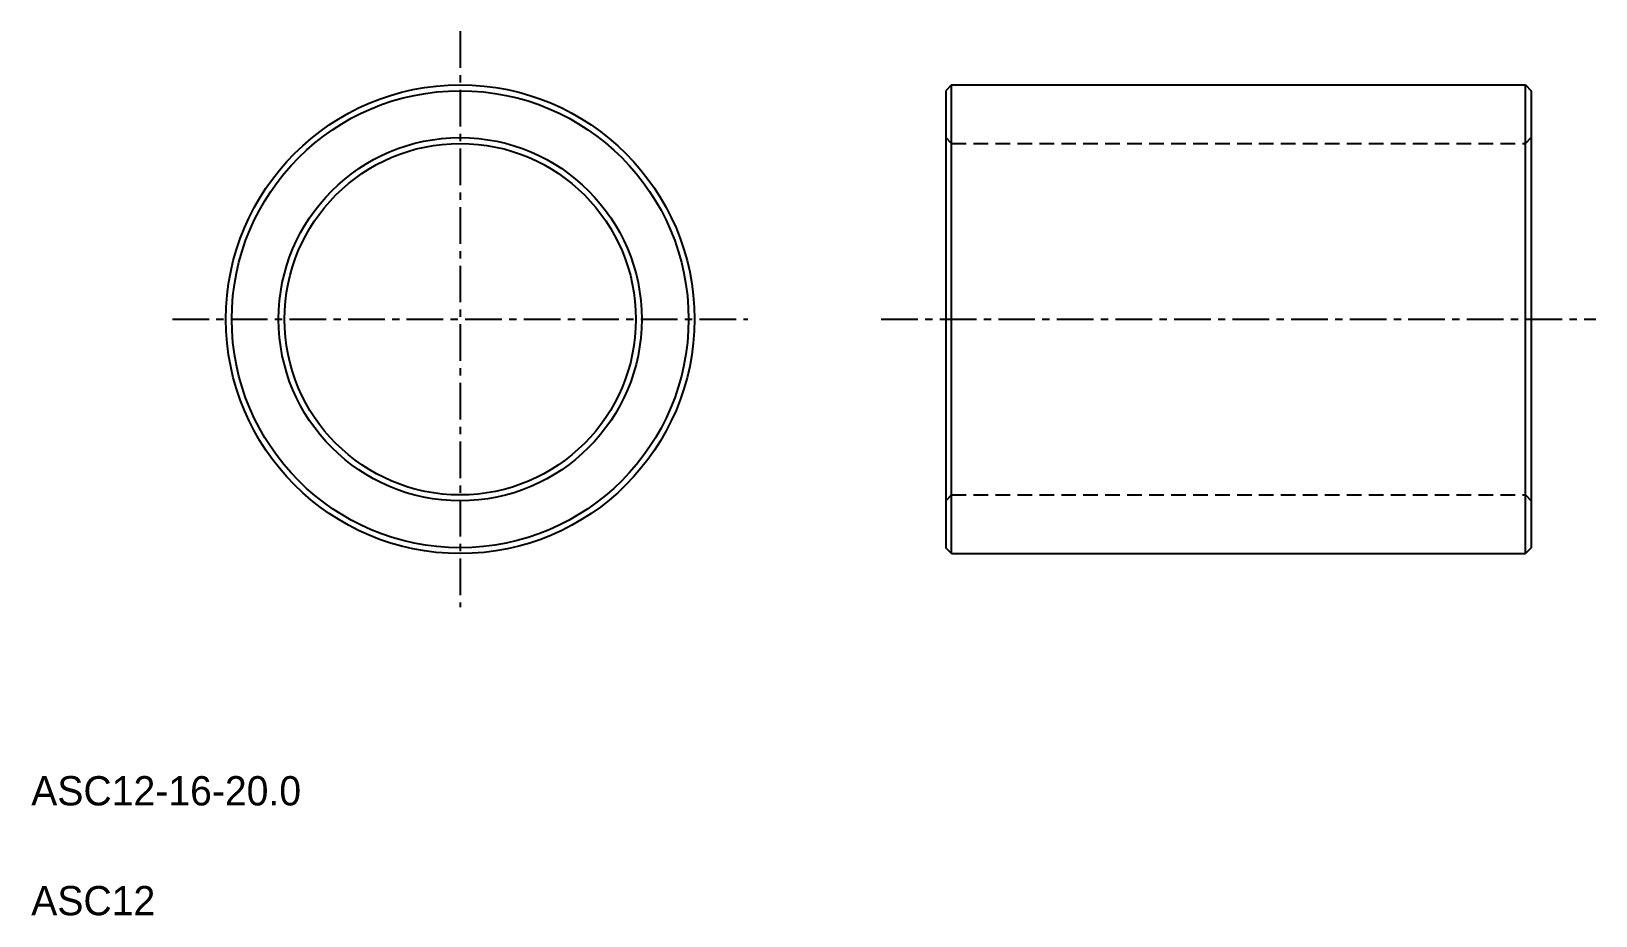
# Model space of a CAD drawing. Extents: x 1.6 to 55, y 1.2 to 31.4.
import ezdxf

# ---------------------------------------------------------------- set-up
doc = ezdxf.new("R2010")
doc.units = 0
doc.linetypes.add('CENTER', pattern=[2, 1.25, -0.25, 0.25, -0.25])
doc.linetypes.add('DASHED', pattern=[0.75, 0.5, -0.25])
doc.layers.get('0').update_dxf_attribs({"linetype": 'CONTINUOUS'})
doc.layers.add('CENTER', color=1, linetype='CENTER')

msp = doc.modelspace()

# ---------------------------------------------------------------- linework, layer by layer
at = {"color": 7, "linetype": 'CONTINUOUS'}
for p, q in [((33.042, 29.541), (32.842, 29.341)), ((33.042, 29.541), (52.642, 29.541)), ((33.042, 13.541), (33.042, 29.541)), ((52.642, 13.541), (52.642, 29.541)), ((52.642, 29.541), (52.842, 29.341)), ((32.842, 29.341), (32.842, 13.741)), ((52.842, 29.341), (52.842, 13.741)), ((33.042, 13.541), (32.842, 13.741)), ((33.042, 13.541), (52.642, 13.541)), ((52.842, 13.741), (52.642, 13.541))]:
    msp.add_line(p, q, dxfattribs=at)
at = {"color": 3, "linetype": 'DASHED'}
for p, q in [((33.042, 27.541), (32.842, 27.741)), ((33.042, 27.541), (52.642, 27.541)), ((52.642, 27.541), (52.842, 27.741)), ((33.042, 15.541), (32.842, 15.341)), ((33.042, 15.541), (52.642, 15.541)), ((52.642, 15.541), (52.842, 15.341))]:
    msp.add_line(p, q, dxfattribs=at)
for p, q in [((35.342, 15.541), (35.342, 15.541)), ((37.842, 15.541), (37.842, 15.541))]:
    msp.add_line(p, q)
at = {"color": 7, "linetype": 'CONTINUOUS'}
for radius in [8, 7.8, 6.2, 6]:
    msp.add_circle((16.261, 21.541), radius, dxfattribs=at)
at = {"layer": 'CENTER', "color": 1, "linetype": 'CENTER'}
for p, q in [((16.261, 31.369), (16.261, 11.712)), ((6.433, 21.541), (26.09, 21.541)), ((30.642, 21.541), (55.042, 21.541))]:
    msp.add_line(p, q, dxfattribs=at)

# ---------------------------------------------------------------- texts
for s, p in [('ASC12-16-20.0', (1.611, 4.944)), ('ASC12', (1.611, 1.194))]:
    msp.add_text(s, height=1).set_placement(p)

doc.saveas('drawing.dxf')
